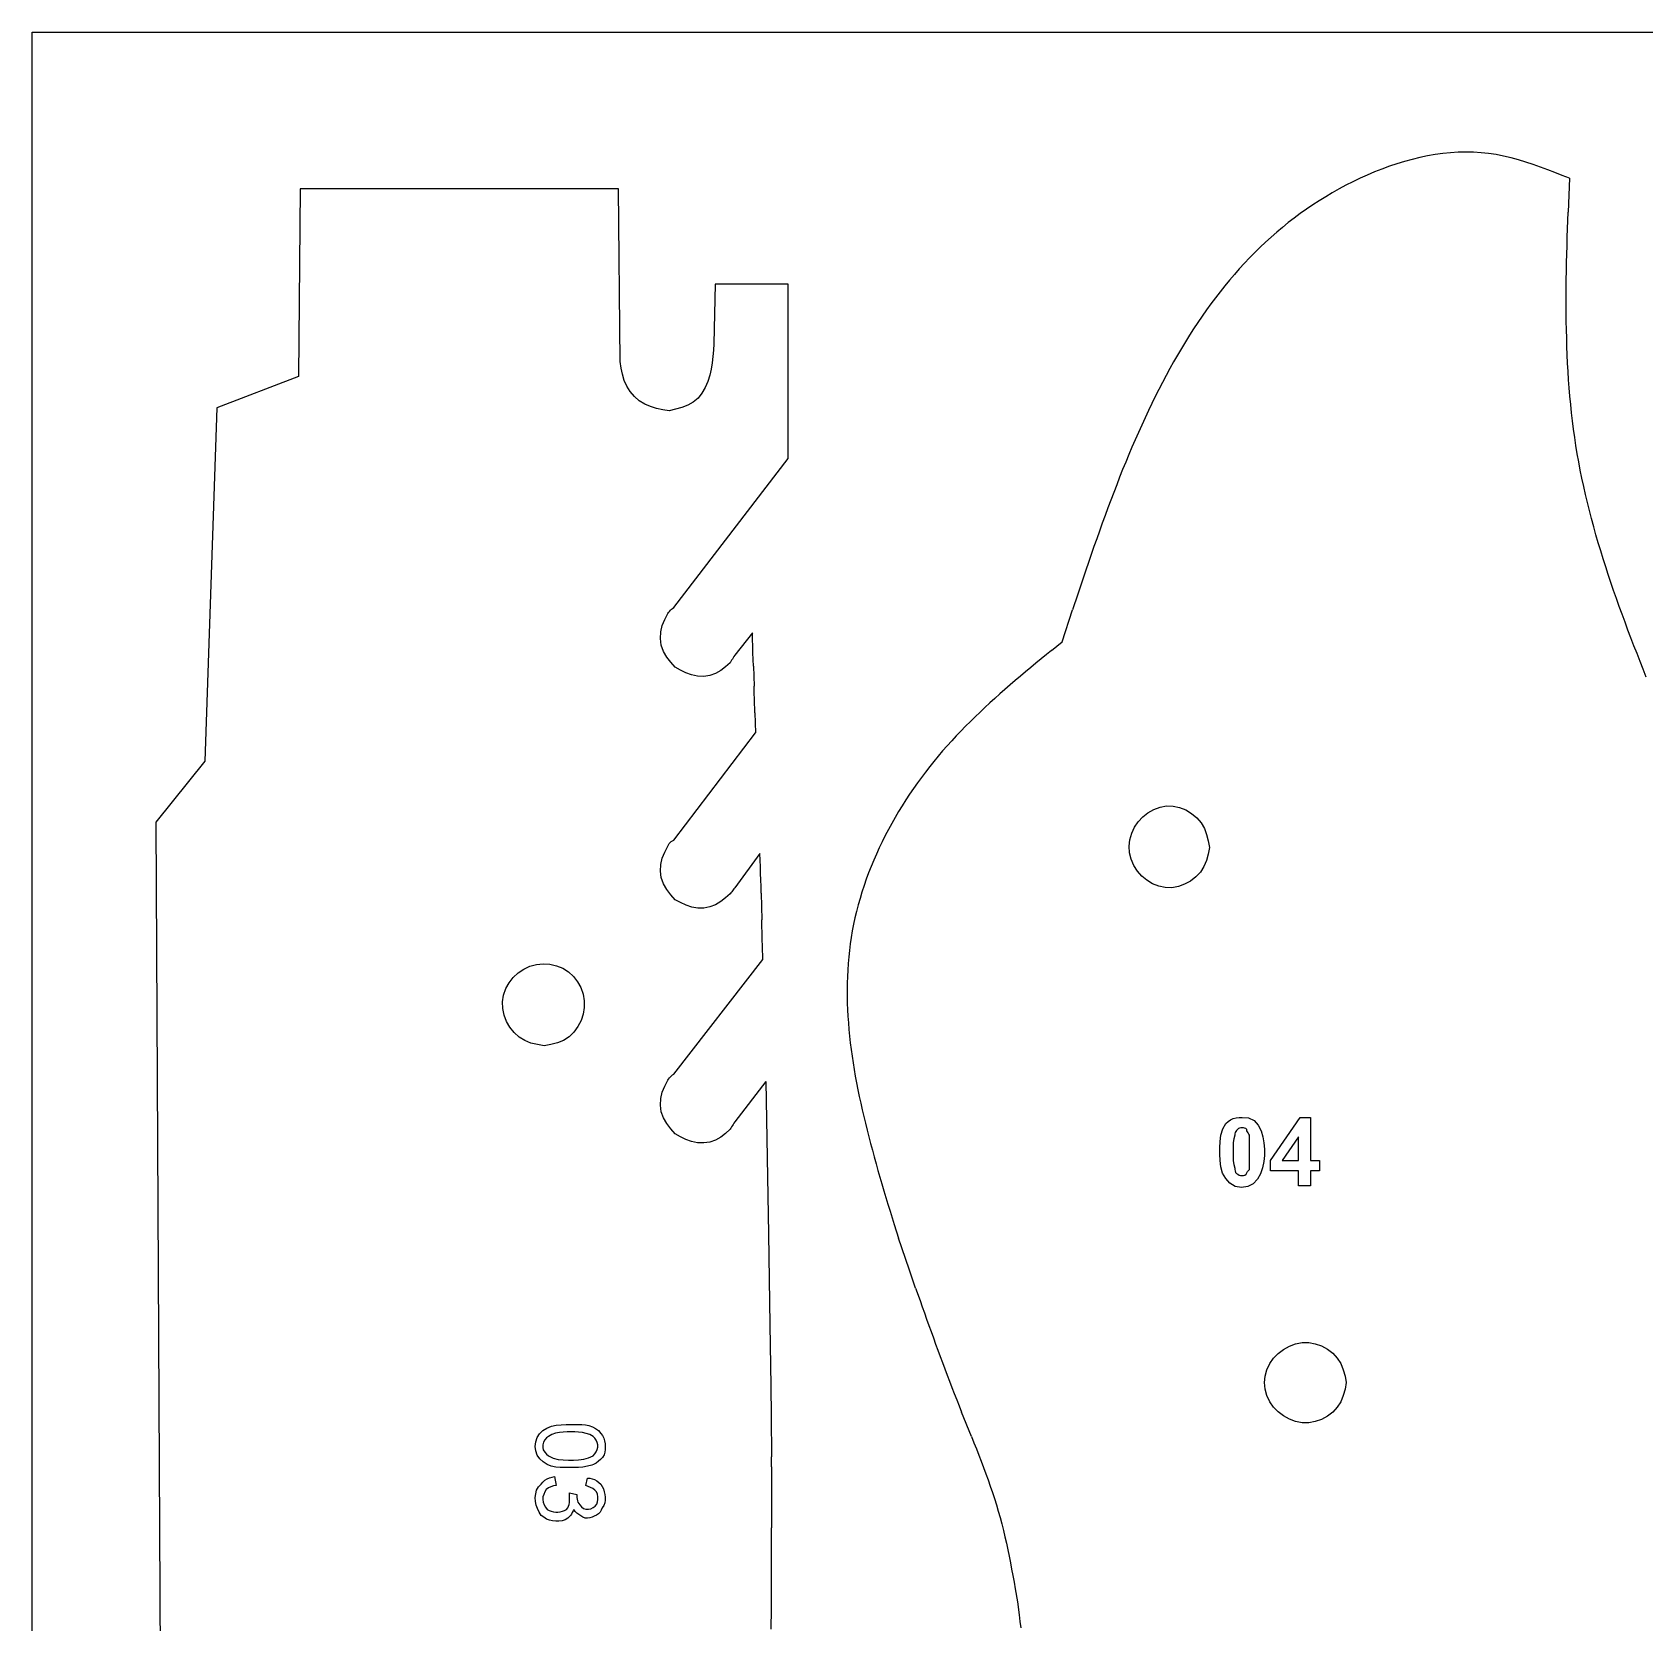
# Model space of a CAD drawing. Extents: x -314 to 250, y -186 to 186.
# Drawn here: x -314.4 to -224.2, y -92.6 to -3.6 of the extents above; entities that cross this region are included whole.
import ezdxf

# ---------------------------------------------------------------- set-up
doc = ezdxf.new("R2010")
doc.units = 0
doc.header["$MEASUREMENT"] = 0
doc.layers.get('0').update_dxf_attribs({"linetype": 'CONTINUOUS'})

msp = doc.modelspace()

# ---------------------------------------------------------------- linework, layer by layer
for p, q in [((-314.385, -184.209), (-314.385, -3.625)), ((-314.385, -3.625), (-134.055, -3.625)), ((-237.192, -10.738), (-237.617, -10.854)), ((-236.764, -10.635), (-237.192, -10.738)), ((-236.335, -10.545), (-236.764, -10.635)), ((-235.905, -10.47), (-236.335, -10.545)), ((-235.474, -10.411), (-235.905, -10.47)), ((-235.044, -10.367), (-235.474, -10.411)), ((-234.614, -10.339), (-235.044, -10.367)), ((-234.184, -10.329), (-234.614, -10.339)), ((-233.757, -10.336), (-234.184, -10.329)), ((-233.331, -10.362), (-233.757, -10.336)), ((-232.907, -10.407), (-233.331, -10.362)), ((-232.487, -10.471), (-232.907, -10.407)), ((-232.069, -10.553), (-232.487, -10.471)), ((-231.653, -10.651), (-232.069, -10.553)), ((-231.24, -10.762), (-231.653, -10.651)), ((-230.828, -10.887), (-231.24, -10.762)), ((-239.697, -11.611), (-240.1, -11.793)), ((-239.289, -11.439), (-239.697, -11.611)), ((-238.877, -11.276), (-239.289, -11.439)), ((-238.46, -11.124), (-238.877, -11.276)), ((-238.04, -10.983), (-238.46, -11.124)), ((-237.617, -10.854), (-238.04, -10.983)), ((-230.418, -11.021), (-230.828, -10.887)), ((-230.009, -11.165), (-230.418, -11.021)), ((-229.601, -11.316), (-230.009, -11.165)), ((-229.194, -11.472), (-229.601, -11.316)), ((-228.788, -11.631), (-229.194, -11.472)), ((-228.382, -11.793), (-228.788, -11.631)), ((-299.399, -12.379), (-299.481, -22.882)), ((-281.583, -12.379), (-299.399, -12.379)), ((-281.5, -22.049), (-281.583, -12.379)), ((-241.652, -12.601), (-242.023, -12.821)), ((-241.274, -12.388), (-241.652, -12.601)), ((-240.889, -12.182), (-241.274, -12.388)), ((-240.497, -11.984), (-240.889, -12.182)), ((-240.1, -11.793), (-240.497, -11.984)), ((-228.382, -11.793), (-228.456, -13.68)), ((-243.098, -13.519), (-243.443, -13.764)), ((-242.746, -13.28), (-243.098, -13.519)), ((-242.388, -13.047), (-242.746, -13.28)), ((-242.023, -12.821), (-242.388, -13.047)), ((-244.116, -14.274), (-244.443, -14.538)), ((-243.783, -14.016), (-244.116, -14.274)), ((-243.443, -13.764), (-243.783, -14.016)), ((-228.49, -14.624), (-228.474, -14.152)), ((-228.474, -14.152), (-228.456, -13.68)), ((-245.079, -15.084), (-245.389, -15.366)), ((-244.764, -14.808), (-245.079, -15.084)), ((-244.443, -14.538), (-244.764, -14.808)), ((-228.519, -15.566), (-228.505, -15.095)), ((-228.505, -15.095), (-228.49, -14.624)), ((-245.991, -15.946), (-246.284, -16.245)), ((-245.693, -15.653), (-245.991, -15.946)), ((-245.389, -15.366), (-245.693, -15.653)), ((-228.543, -16.508), (-228.532, -16.037)), ((-228.532, -16.037), (-228.519, -15.566)), ((-246.854, -16.857), (-247.132, -17.172)), ((-246.572, -16.548), (-246.854, -16.857)), ((-246.284, -16.245), (-246.572, -16.548)), ((-228.56, -17.449), (-228.552, -16.979)), ((-228.552, -16.979), (-228.543, -16.508)), ((-276.172, -17.713), (-276.255, -21.05)), ((-272.091, -17.713), (-276.172, -17.713)), ((-272.091, -27.47), (-272.091, -17.713)), ((-247.671, -17.815), (-247.934, -18.144)), ((-247.404, -17.491), (-247.671, -17.815)), ((-247.132, -17.172), (-247.404, -17.491)), ((-228.568, -18.388), (-228.565, -17.919)), ((-228.565, -17.919), (-228.56, -17.449)), ((-248.444, -18.817), (-248.693, -19.16)), ((-248.191, -18.478), (-248.444, -18.817)), ((-247.934, -18.144), (-248.191, -18.478)), ((-228.568, -18.857), (-228.568, -18.388)), ((-228.566, -19.326), (-228.568, -18.857)), ((-248.937, -19.507), (-249.177, -19.859)), ((-248.693, -19.16), (-248.937, -19.507)), ((-228.56, -19.794), (-228.566, -19.326)), ((-228.552, -20.262), (-228.56, -19.794)), ((-249.643, -20.576), (-249.871, -20.941)), ((-249.412, -20.216), (-249.643, -20.576)), ((-249.177, -19.859), (-249.412, -20.216)), ((-228.541, -20.729), (-228.552, -20.262)), ((-228.526, -21.196), (-228.541, -20.729)), ((-276.278, -21.403), (-276.306, -21.756)), ((-276.255, -21.05), (-276.278, -21.403)), ((-250.094, -21.309), (-250.313, -21.681)), ((-249.871, -20.941), (-250.094, -21.309)), ((-228.508, -21.662), (-228.526, -21.196)), ((-281.44, -22.405), (-281.5, -22.049)), ((-281.366, -22.756), (-281.44, -22.405)), ((-276.404, -22.461), (-276.485, -22.812)), ((-276.346, -22.108), (-276.404, -22.461)), ((-276.306, -21.756), (-276.346, -22.108)), ((-250.741, -22.437), (-250.949, -22.821)), ((-250.529, -22.058), (-250.741, -22.437)), ((-250.313, -21.681), (-250.529, -22.058)), ((-228.486, -22.128), (-228.508, -21.662)), ((-228.46, -22.593), (-228.486, -22.128)), ((-299.481, -22.882), (-304.059, -24.635)), ((-281.266, -23.096), (-281.366, -22.756)), ((-281.126, -23.42), (-281.266, -23.096)), ((-280.935, -23.723), (-281.126, -23.42)), ((-276.595, -23.163), (-276.739, -23.503)), ((-276.485, -22.812), (-276.595, -23.163)), ((-251.154, -23.208), (-251.356, -23.598)), ((-250.949, -22.821), (-251.154, -23.208)), ((-228.43, -23.057), (-228.46, -22.593)), ((-228.395, -23.521), (-228.43, -23.057)), ((-280.699, -23.998), (-280.935, -23.723)), ((-280.425, -24.234), (-280.699, -23.998)), ((-280.122, -24.425), (-280.425, -24.234)), ((-277.401, -24.316), (-277.703, -24.485)), ((-277.138, -24.093), (-277.401, -24.316)), ((-276.918, -23.817), (-277.138, -24.093)), ((-276.739, -23.503), (-276.918, -23.817)), ((-251.554, -23.991), (-251.75, -24.388)), ((-251.356, -23.598), (-251.554, -23.991)), ((-228.357, -23.984), (-228.395, -23.521)), ((-228.313, -24.446), (-228.357, -23.984)), ((-304.059, -24.635), (-304.727, -44.393)), ((-279.798, -24.566), (-280.122, -24.425)), ((-279.458, -24.667), (-279.798, -24.566)), ((-279.107, -24.741), (-279.458, -24.667)), ((-278.752, -24.801), (-279.107, -24.741)), ((-278.389, -24.714), (-278.752, -24.801)), ((-278.036, -24.613), (-278.389, -24.714)), ((-277.703, -24.485), (-278.036, -24.613)), ((-252.131, -25.191), (-252.317, -25.596)), ((-251.942, -24.788), (-252.131, -25.191)), ((-251.75, -24.388), (-251.942, -24.788)), ((-228.265, -24.908), (-228.313, -24.446)), ((-228.212, -25.368), (-228.265, -24.908)), ((-252.501, -26.005), (-252.682, -26.416)), ((-252.317, -25.596), (-252.501, -26.005)), ((-228.154, -25.828), (-228.212, -25.368)), ((-228.09, -26.288), (-228.154, -25.828)), ((-252.86, -26.83), (-253.036, -27.246)), ((-252.682, -26.416), (-252.86, -26.83)), ((-228.021, -26.746), (-228.09, -26.288)), ((-227.946, -27.203), (-228.021, -26.746)), ((-278.5, -35.808), (-272.091, -27.47)), ((-253.209, -27.665), (-253.381, -28.085)), ((-253.036, -27.246), (-253.209, -27.665)), ((-227.865, -27.66), (-227.946, -27.203)), ((-227.779, -28.115), (-227.865, -27.66)), ((-253.55, -28.508), (-253.716, -28.934)), ((-253.381, -28.085), (-253.55, -28.508)), ((-227.687, -28.57), (-227.779, -28.115)), ((-227.589, -29.024), (-227.687, -28.57)), ((-253.881, -29.361), (-254.044, -29.79)), ((-253.716, -28.934), (-253.881, -29.361)), ((-227.487, -29.477), (-227.589, -29.024)), ((-227.379, -29.929), (-227.487, -29.477)), ((-254.365, -30.653), (-254.523, -31.087)), ((-254.206, -30.221), (-254.365, -30.653)), ((-254.044, -29.79), (-254.206, -30.221)), ((-227.267, -30.38), (-227.379, -29.929)), ((-227.149, -30.831), (-227.267, -30.38)), ((-254.68, -31.523), (-254.835, -31.96)), ((-254.523, -31.087), (-254.68, -31.523)), ((-227.028, -31.28), (-227.149, -30.831)), ((-226.902, -31.729), (-227.028, -31.28)), ((-254.989, -32.398), (-255.142, -32.837)), ((-254.835, -31.96), (-254.989, -32.398)), ((-226.771, -32.177), (-226.902, -31.729)), ((-226.637, -32.625), (-226.771, -32.177)), ((-255.293, -33.278), (-255.444, -33.72)), ((-255.142, -32.837), (-255.293, -33.278)), ((-226.499, -33.071), (-226.637, -32.625)), ((-226.357, -33.517), (-226.499, -33.071)), ((-255.594, -34.162), (-255.743, -34.605)), ((-255.444, -33.72), (-255.594, -34.162)), ((-226.212, -33.962), (-226.357, -33.517)), ((-226.064, -34.407), (-226.212, -33.962)), ((-255.891, -35.049), (-256.186, -35.939)), ((-255.743, -34.605), (-255.891, -35.049)), ((-225.912, -34.851), (-226.064, -34.407)), ((-225.757, -35.294), (-225.912, -34.851)), ((-278.835, -36.138), (-278.784, -36.077)), ((-278.784, -36.077), (-278.734, -36.016)), ((-278.734, -36.016), (-278.684, -35.955)), ((-278.684, -35.955), (-278.629, -35.899)), ((-278.629, -35.899), (-278.567, -35.851)), ((-278.567, -35.851), (-278.5, -35.808)), ((-256.771, -37.722), (-256.186, -35.939)), ((-225.6, -35.736), (-225.757, -35.294)), ((-225.44, -36.178), (-225.6, -35.736)), ((-279.227, -37.166), (-279.138, -36.812)), ((-279.138, -36.812), (-278.999, -36.471)), ((-278.999, -36.471), (-278.835, -36.138)), ((-225.277, -36.619), (-225.44, -36.178)), ((-225.112, -37.06), (-225.277, -36.619)), ((-279.245, -37.536), (-279.227, -37.166)), ((-279.192, -37.905), (-279.245, -37.536)), ((-274.088, -37.223), (-275.087, -38.473)), ((-274.082, -37.596), (-274.088, -37.223)), ((-274.074, -37.968), (-274.082, -37.596)), ((-257.358, -38.199), (-256.771, -37.722)), ((-224.946, -37.5), (-225.112, -37.06)), ((-224.777, -37.94), (-224.946, -37.5)), ((-279.071, -38.255), (-279.192, -37.905)), ((-278.888, -38.571), (-279.071, -38.255)), ((-278.663, -38.862), (-278.888, -38.571)), ((-275.257, -38.749), (-275.299, -38.819)), ((-275.212, -38.682), (-275.257, -38.749)), ((-275.168, -38.614), (-275.212, -38.682)), ((-275.126, -38.544), (-275.168, -38.614)), ((-275.087, -38.473), (-275.126, -38.544)), ((-274.065, -38.341), (-274.074, -37.968)), ((-274.054, -38.713), (-274.065, -38.341)), ((-274.042, -39.085), (-274.054, -38.713)), ((-257.943, -38.678), (-258.235, -38.918)), ((-257.651, -38.439), (-257.943, -38.678)), ((-257.358, -38.199), (-257.651, -38.439)), ((-224.606, -38.378), (-224.777, -37.94)), ((-224.434, -38.817), (-224.606, -38.378)), ((-278.417, -39.141), (-278.663, -38.862)), ((-278.118, -39.307), (-278.417, -39.141)), ((-277.813, -39.457), (-278.118, -39.307)), ((-277.497, -39.575), (-277.813, -39.457)), ((-277.163, -39.643), (-277.497, -39.575)), ((-276.818, -39.653), (-277.163, -39.643)), ((-276.478, -39.604), (-276.818, -39.653)), ((-276.159, -39.492), (-276.478, -39.604)), ((-275.869, -39.323), (-276.159, -39.492)), ((-275.599, -39.116), (-275.869, -39.323)), ((-275.339, -38.889), (-275.599, -39.116)), ((-275.299, -38.819), (-275.339, -38.889)), ((-274.042, -39.085), (-274.001, -40.202)), ((-259.105, -39.645), (-259.393, -39.889)), ((-258.816, -39.402), (-259.105, -39.645)), ((-258.526, -39.16), (-258.816, -39.402)), ((-258.235, -38.918), (-258.526, -39.16)), ((-224.26, -39.255), (-224.434, -38.817)), ((-224.085, -39.692), (-224.26, -39.255)), ((-273.988, -40.574), (-274.001, -40.202)), ((-273.976, -40.947), (-273.988, -40.574)), ((-259.964, -40.383), (-260.247, -40.633)), ((-259.679, -40.135), (-259.964, -40.383)), ((-259.393, -39.889), (-259.679, -40.135)), ((-273.954, -41.692), (-273.976, -40.947)), ((-261.084, -41.393), (-261.358, -41.652)), ((-260.807, -41.138), (-261.084, -41.393)), ((-260.528, -40.884), (-260.807, -41.138)), ((-260.247, -40.633), (-260.528, -40.884)), ((-273.954, -41.692), (-273.923, -42.809)), ((-261.9, -42.176), (-262.166, -42.443)), ((-261.63, -41.913), (-261.9, -42.176)), ((-261.358, -41.652), (-261.63, -41.913)), ((-278.5, -48.812), (-273.923, -42.809)), ((-262.947, -43.262), (-263.201, -43.543)), ((-262.69, -42.986), (-262.947, -43.262)), ((-262.43, -42.713), (-262.69, -42.986)), ((-262.166, -42.443), (-262.43, -42.713)), ((-263.697, -44.114), (-263.94, -44.406)), ((-263.451, -43.826), (-263.697, -44.114)), ((-263.201, -43.543), (-263.451, -43.826)), ((-304.727, -44.393), (-307.476, -47.812)), ((-264.412, -45.003), (-264.642, -45.308)), ((-264.178, -44.702), (-264.412, -45.003)), ((-263.94, -44.406), (-264.178, -44.702)), ((-265.087, -45.93), (-265.303, -46.246)), ((-264.867, -45.617), (-265.087, -45.93)), ((-264.642, -45.308), (-264.867, -45.617)), ((-265.719, -46.891), (-265.919, -47.218)), ((-265.514, -46.567), (-265.719, -46.891)), ((-265.303, -46.246), (-265.514, -46.567)), ((-251.291, -46.964), (-250.926, -46.899)), ((-250.926, -46.899), (-250.557, -46.906)), ((-250.557, -46.906), (-250.195, -46.985)), ((-266.114, -47.549), (-266.303, -47.883)), ((-265.919, -47.218), (-266.114, -47.549)), ((-252.715, -48.092), (-252.507, -47.783)), ((-252.507, -47.783), (-252.256, -47.51)), ((-252.256, -47.51), (-251.967, -47.278)), ((-251.967, -47.278), (-251.642, -47.093)), ((-251.642, -47.093), (-251.291, -46.964)), ((-250.195, -46.985), (-249.848, -47.126)), ((-249.848, -47.126), (-249.526, -47.32)), ((-249.526, -47.32), (-249.237, -47.561)), ((-249.237, -47.561), (-248.994, -47.841)), ((-307.476, -47.812), (-306.89, -156.696)), ((-266.663, -48.559), (-266.834, -48.901)), ((-266.486, -48.219), (-266.663, -48.559)), ((-266.303, -47.883), (-266.486, -48.219)), ((-252.98, -48.787), (-252.875, -48.43)), ((-252.875, -48.43), (-252.715, -48.092)), ((-248.994, -47.841), (-248.809, -48.156)), ((-248.809, -48.156), (-248.683, -48.498)), ((-248.683, -48.498), (-248.596, -48.859)), ((-279.138, -49.819), (-278.999, -49.479)), ((-278.999, -49.479), (-278.835, -49.146)), ((-278.835, -49.146), (-278.796, -49.075)), ((-278.796, -49.075), (-278.752, -49.008)), ((-278.752, -49.008), (-278.699, -48.947)), ((-278.699, -48.947), (-278.638, -48.894)), ((-278.638, -48.894), (-278.571, -48.851)), ((-278.571, -48.851), (-278.5, -48.812)), ((-273.672, -49.563), (-275.087, -51.48)), ((-273.646, -50.302), (-273.672, -49.563)), ((-267.158, -49.592), (-267.31, -49.942)), ((-266.999, -49.245), (-267.158, -49.592)), ((-266.834, -48.901), (-266.999, -49.245)), ((-253.024, -49.156), (-252.98, -48.787)), ((-252.998, -49.525), (-253.024, -49.156)), ((-252.908, -49.886), (-252.998, -49.525)), ((-248.602, -49.596), (-248.696, -49.955)), ((-248.53, -49.228), (-248.602, -49.596)), ((-248.596, -48.859), (-248.53, -49.228)), ((-279.245, -50.542), (-279.227, -50.173)), ((-279.227, -50.173), (-279.138, -49.819)), ((-273.633, -50.672), (-273.646, -50.302)), ((-267.455, -50.293), (-267.593, -50.646)), ((-267.31, -49.942), (-267.455, -50.293)), ((-252.759, -50.228), (-252.908, -49.886)), ((-252.559, -50.542), (-252.759, -50.228)), ((-248.833, -50.292), (-249.031, -50.599)), ((-248.696, -49.955), (-248.833, -50.292)), ((-279.192, -50.912), (-279.245, -50.542)), ((-279.071, -51.261), (-279.192, -50.912)), ((-278.888, -51.577), (-279.071, -51.261)), ((-273.622, -51.042), (-273.633, -50.672)), ((-273.612, -51.412), (-273.622, -51.042)), ((-273.603, -51.782), (-273.612, -51.412)), ((-267.849, -51.357), (-267.966, -51.715)), ((-267.725, -51.001), (-267.849, -51.357)), ((-267.593, -50.646), (-267.725, -51.001)), ((-252.314, -50.82), (-252.559, -50.542)), ((-252.028, -51.057), (-252.314, -50.82)), ((-251.708, -51.25), (-252.028, -51.057)), ((-251.361, -51.389), (-251.708, -51.25)), ((-250.998, -51.467), (-251.361, -51.389)), ((-250.265, -51.409), (-250.629, -51.474)), ((-249.915, -51.281), (-250.265, -51.409)), ((-249.585, -51.099), (-249.915, -51.281)), ((-249.286, -50.869), (-249.585, -51.099)), ((-249.031, -50.599), (-249.286, -50.869)), ((-278.663, -51.868), (-278.888, -51.577)), ((-278.417, -52.146), (-278.663, -51.868)), ((-278.115, -52.309), (-278.417, -52.146)), ((-277.806, -52.455), (-278.115, -52.309)), ((-275.864, -52.254), (-276.152, -52.43)), ((-275.596, -52.043), (-275.864, -52.254)), ((-275.339, -51.815), (-275.596, -52.043)), ((-275.295, -51.76), (-275.339, -51.815)), ((-275.253, -51.705), (-275.295, -51.76)), ((-275.214, -51.647), (-275.253, -51.705)), ((-275.174, -51.589), (-275.214, -51.647)), ((-275.132, -51.534), (-275.174, -51.589)), ((-275.087, -51.48), (-275.132, -51.534)), ((-273.603, -51.782), (-273.572, -53.263)), ((-268.075, -52.075), (-268.177, -52.435)), ((-267.966, -51.715), (-268.075, -52.075)), ((-250.629, -51.474), (-250.998, -51.467)), ((-277.487, -52.564), (-277.806, -52.455)), ((-277.152, -52.621), (-277.487, -52.564)), ((-276.807, -52.617), (-277.152, -52.621)), ((-276.468, -52.553), (-276.807, -52.617)), ((-276.152, -52.43), (-276.468, -52.553)), ((-268.357, -53.159), (-268.435, -53.522)), ((-268.271, -52.797), (-268.357, -53.159)), ((-268.177, -52.435), (-268.271, -52.797)), ((-273.563, -53.633), (-273.572, -53.263)), ((-273.553, -54.003), (-273.563, -53.633)), ((-273.542, -54.373), (-273.553, -54.003)), ((-268.505, -53.886), (-268.567, -54.25)), ((-268.435, -53.522), (-268.505, -53.886)), ((-273.531, -54.743), (-273.542, -54.373)), ((-273.507, -55.482), (-273.531, -54.743)), ((-268.667, -54.981), (-268.706, -55.347)), ((-268.621, -54.615), (-268.667, -54.981)), ((-268.567, -54.25), (-268.621, -54.615)), ((-286.885, -56.026), (-286.54, -55.871)), ((-286.54, -55.871), (-286.176, -55.771)), ((-286.176, -55.771), (-285.801, -55.731)), ((-285.801, -55.731), (-285.424, -55.754)), ((-285.424, -55.754), (-285.056, -55.838)), ((-285.056, -55.838), (-284.706, -55.982)), ((-278.5, -61.902), (-273.507, -55.482)), ((-268.738, -55.714), (-268.763, -56.081)), ((-268.706, -55.347), (-268.738, -55.714)), ((-287.892, -57.118), (-287.712, -56.786)), ((-287.712, -56.786), (-287.479, -56.489)), ((-287.479, -56.489), (-287.2, -56.234)), ((-287.2, -56.234), (-286.885, -56.026)), ((-284.706, -55.982), (-284.387, -56.183)), ((-284.387, -56.183), (-284.106, -56.436)), ((-284.106, -56.436), (-283.872, -56.732)), ((-283.872, -56.732), (-283.691, -57.063)), ((-268.792, -56.817), (-268.796, -57.186)), ((-268.781, -56.449), (-268.792, -56.817)), ((-268.763, -56.081), (-268.781, -56.449)), ((-288.071, -57.851), (-288.013, -57.477)), ((-288.013, -57.477), (-287.892, -57.118)), ((-283.691, -57.063), (-283.568, -57.421)), ((-283.568, -57.421), (-283.505, -57.794)), ((-268.796, -57.186), (-268.794, -57.556)), ((-268.794, -57.556), (-268.786, -57.926)), ((-288.061, -58.226), (-288.071, -57.851)), ((-287.986, -58.595), (-288.061, -58.226)), ((-287.851, -58.949), (-287.986, -58.595)), ((-283.565, -58.541), (-283.684, -58.899)), ((-283.505, -58.17), (-283.565, -58.541)), ((-283.505, -57.794), (-283.505, -58.17)), ((-268.786, -57.926), (-268.772, -58.296)), ((-268.772, -58.296), (-268.752, -58.667)), ((-287.662, -59.281), (-287.851, -58.949)), ((-287.425, -59.58), (-287.662, -59.281)), ((-283.858, -59.239), (-284.081, -59.549)), ((-283.684, -58.899), (-283.858, -59.239)), ((-268.752, -58.667), (-268.727, -59.038)), ((-268.727, -59.038), (-268.695, -59.41)), ((-268.695, -59.41), (-268.659, -59.782)), ((-287.146, -59.834), (-287.425, -59.58)), ((-286.83, -60.028), (-287.146, -59.834)), ((-286.484, -60.161), (-286.83, -60.028)), ((-286.119, -60.25), (-286.484, -60.161)), ((-285.743, -60.318), (-286.119, -60.25)), ((-285.367, -60.249), (-285.743, -60.318)), ((-285.002, -60.158), (-285.367, -60.249)), ((-284.66, -60.019), (-285.002, -60.158)), ((-284.351, -59.814), (-284.66, -60.019)), ((-284.081, -59.549), (-284.351, -59.814)), ((-268.659, -59.782), (-268.617, -60.154)), ((-268.617, -60.154), (-268.57, -60.527)), ((-268.57, -60.527), (-268.519, -60.9)), ((-268.519, -60.9), (-268.462, -61.274)), ((-268.462, -61.274), (-268.402, -61.648)), ((-278.999, -62.57), (-278.835, -62.236)), ((-278.835, -62.236), (-278.784, -62.175)), ((-278.784, -62.175), (-278.734, -62.113)), ((-278.734, -62.113), (-278.685, -62.051)), ((-278.685, -62.051), (-278.63, -61.994)), ((-278.63, -61.994), (-278.567, -61.946)), ((-278.567, -61.946), (-278.5, -61.902)), ((-268.402, -61.648), (-268.337, -62.022)), ((-268.337, -62.022), (-268.267, -62.397)), ((-279.227, -63.263), (-279.138, -62.91)), ((-279.138, -62.91), (-278.999, -62.57)), ((-273.341, -62.318), (-275.087, -64.571)), ((-273.341, -62.318), (-273.189, -70.826)), ((-268.267, -62.397), (-268.194, -62.772)), ((-268.194, -62.772), (-268.117, -63.147)), ((-268.117, -63.147), (-268.037, -63.523)), ((-279.245, -63.632), (-279.227, -63.263)), ((-279.191, -64.002), (-279.245, -63.632)), ((-279.07, -64.351), (-279.191, -64.002)), ((-268.037, -63.523), (-267.953, -63.899)), ((-267.953, -63.899), (-267.865, -64.275)), ((-278.888, -64.667), (-279.07, -64.351)), ((-278.663, -64.958), (-278.888, -64.667)), ((-275.3, -64.917), (-275.339, -64.988)), ((-275.258, -64.847), (-275.3, -64.917)), ((-275.214, -64.779), (-275.258, -64.847)), ((-275.169, -64.711), (-275.214, -64.779)), ((-275.127, -64.642), (-275.169, -64.711)), ((-275.087, -64.571), (-275.127, -64.642)), ((-267.865, -64.275), (-267.775, -64.651)), ((-267.775, -64.651), (-267.681, -65.028)), ((-247.781, -64.969), (-247.614, -64.654)), ((-247.614, -64.654), (-247.486, -64.544)), ((-247.486, -64.544), (-247.349, -64.45)), ((-247.349, -64.45), (-247.195, -64.384)), ((-247.195, -64.384), (-247.031, -64.345)), ((-247.031, -64.345), (-246.865, -64.327)), ((-246.906, -64.952), (-246.961, -65)), ((-246.842, -64.918), (-246.906, -64.952)), ((-246.865, -64.327), (-246.698, -64.32)), ((-246.77, -64.904), (-246.842, -64.918)), ((-246.698, -64.902), (-246.77, -64.904)), ((-246.698, -64.32), (-246.349, -64.355)), ((-246.626, -64.904), (-246.698, -64.902)), ((-246.557, -64.918), (-246.626, -64.904)), ((-246.489, -64.949), (-246.557, -64.918)), ((-246.443, -65.001), (-246.489, -64.949)), ((-246.349, -64.355), (-246.029, -64.492)), ((-246.029, -64.492), (-245.796, -64.753)), ((-245.796, -64.753), (-245.639, -65.067)), ((-245.116, -66.737), (-243.45, -64.32)), ((-243.45, -64.32), (-242.867, -64.32)), ((-242.867, -64.32), (-242.867, -66.737)), ((-278.417, -65.236), (-278.663, -64.958)), ((-278.118, -65.402), (-278.417, -65.236)), ((-277.814, -65.552), (-278.118, -65.402)), ((-277.497, -65.669), (-277.814, -65.552)), ((-277.164, -65.738), (-277.497, -65.669)), ((-276.819, -65.749), (-277.164, -65.738)), ((-276.479, -65.7), (-276.819, -65.749)), ((-276.16, -65.588), (-276.479, -65.7)), ((-275.87, -65.421), (-276.16, -65.588)), ((-275.599, -65.214), (-275.87, -65.421)), ((-275.339, -64.988), (-275.599, -65.214)), ((-267.681, -65.028), (-267.585, -65.404)), ((-267.585, -65.404), (-267.487, -65.781)), ((-267.487, -65.781), (-267.385, -66.159)), ((-247.945, -66.023), (-247.926, -65.666)), ((-247.926, -65.666), (-247.882, -65.31)), ((-247.882, -65.31), (-247.781, -64.969)), ((-247.19, -65.721), (-247.194, -65.928)), ((-247.168, -65.517), (-247.19, -65.721)), ((-247.114, -65.318), (-247.168, -65.517)), ((-247.106, -65.245), (-247.114, -65.318)), ((-247.089, -65.175), (-247.106, -65.245)), ((-247.055, -65.111), (-247.089, -65.175)), ((-247.011, -65.053), (-247.055, -65.111)), ((-246.961, -65), (-247.011, -65.053)), ((-246.426, -65.071), (-246.443, -65.001)), ((-246.393, -65.135), (-246.426, -65.071)), ((-246.351, -65.194), (-246.393, -65.135)), ((-246.314, -65.255), (-246.351, -65.194)), ((-246.28, -65.318), (-246.314, -65.255)), ((-246.28, -66.238), (-246.28, -65.318)), ((-245.639, -65.067), (-245.536, -65.402)), ((-245.536, -65.402), (-245.477, -65.747)), ((-245.477, -65.747), (-245.452, -66.096)), ((-243.535, -65.405), (-244.452, -66.737)), ((-243.535, -66.737), (-243.535, -65.405)), ((-267.385, -66.159), (-267.282, -66.536)), ((-267.282, -66.536), (-267.177, -66.913)), ((-247.946, -66.378), (-247.945, -66.023)), ((-247.931, -66.734), (-247.946, -66.378)), ((-247.895, -67.092), (-247.931, -66.734)), ((-247.194, -65.928), (-247.196, -66.133)), ((-247.196, -66.133), (-247.196, -66.339)), ((-247.196, -66.339), (-247.194, -66.544)), ((-247.194, -66.544), (-247.191, -66.751)), ((-247.191, -66.751), (-247.168, -66.955)), ((-246.28, -67.237), (-246.28, -66.238)), ((-245.455, -66.447), (-245.486, -66.796)), ((-245.452, -66.096), (-245.455, -66.447)), ((-245.116, -67.319), (-245.116, -66.737)), ((-244.452, -66.737), (-243.535, -66.737)), ((-242.867, -66.737), (-242.368, -66.737)), ((-242.368, -66.737), (-242.368, -67.319)), ((-267.177, -66.913), (-267.069, -67.291)), ((-267.069, -67.291), (-266.96, -67.669)), ((-247.799, -67.434), (-247.895, -67.092)), ((-247.614, -67.74), (-247.799, -67.434)), ((-247.168, -66.955), (-247.114, -67.154)), ((-247.114, -67.154), (-247.105, -67.235)), ((-247.105, -67.235), (-247.089, -67.318)), ((-247.089, -67.318), (-247.059, -67.398)), ((-247.059, -67.398), (-247.004, -67.456)), ((-247.004, -67.456), (-246.932, -67.5)), ((-246.932, -67.5), (-246.864, -67.547)), ((-246.864, -67.547), (-246.783, -67.567)), ((-246.783, -67.567), (-246.7, -67.57)), ((-246.7, -67.57), (-246.617, -67.568)), ((-246.617, -67.568), (-246.537, -67.548)), ((-246.537, -67.548), (-246.463, -67.505)), ((-246.463, -67.505), (-246.432, -67.431)), ((-246.432, -67.431), (-246.396, -67.357)), ((-246.396, -67.357), (-246.338, -67.295)), ((-246.338, -67.295), (-246.28, -67.237)), ((-245.665, -67.471), (-245.835, -67.778)), ((-245.552, -67.14), (-245.665, -67.471)), ((-245.486, -66.796), (-245.552, -67.14)), ((-243.535, -67.319), (-245.116, -67.319)), ((-243.535, -68.156), (-243.535, -67.319)), ((-242.368, -67.319), (-242.867, -67.319)), ((-242.867, -67.319), (-242.867, -68.156)), ((-266.96, -67.669), (-266.849, -68.047)), ((-266.849, -68.047), (-266.737, -68.425)), ((-266.737, -68.425), (-266.624, -68.803)), ((-247.378, -67.999), (-247.614, -67.74)), ((-247.078, -68.178), (-247.378, -67.999)), ((-246.733, -68.238), (-247.078, -68.178)), ((-246.387, -68.19), (-246.733, -68.238)), ((-246.074, -68.034), (-246.387, -68.19)), ((-245.835, -67.778), (-246.074, -68.034)), ((-242.867, -68.156), (-243.535, -68.156)), ((-266.624, -68.803), (-266.51, -69.181)), ((-266.51, -69.181), (-266.395, -69.559)), ((-266.395, -69.559), (-266.162, -70.316)), ((-266.162, -70.316), (-265.929, -71.073)), ((-273.189, -70.826), (-273.111, -75.93)), ((-265.326, -72.819), (-265.929, -71.073)), ((-264.962, -73.866), (-265.326, -72.819)), ((-264.962, -73.866), (-264.717, -74.564)), ((-264.717, -74.564), (-264.594, -74.912)), ((-264.594, -74.912), (-264.471, -75.26)), ((-264.471, -75.26), (-264.347, -75.609)), ((-264.347, -75.609), (-264.222, -75.957)), ((-273.111, -75.93), (-273.069, -79.334)), ((-264.222, -75.957), (-264.097, -76.305)), ((-264.097, -76.305), (-263.971, -76.652)), ((-263.971, -76.652), (-263.844, -77)), ((-263.844, -77), (-263.717, -77.347)), ((-263.717, -77.347), (-263.589, -77.694)), ((-244.934, -77.791), (-244.677, -77.523)), ((-244.677, -77.523), (-244.382, -77.297)), ((-244.382, -77.297), (-244.055, -77.116)), ((-244.055, -77.116), (-243.704, -76.987)), ((-243.704, -76.987), (-243.339, -76.917)), ((-243.339, -76.917), (-242.97, -76.915)), ((-242.97, -76.915), (-242.606, -76.98)), ((-242.606, -76.98), (-242.256, -77.107)), ((-242.256, -77.107), (-241.926, -77.288)), ((-241.926, -77.288), (-241.627, -77.517)), ((-241.627, -77.517), (-241.372, -77.788)), ((-263.589, -77.694), (-263.459, -78.04)), ((-263.459, -78.04), (-263.329, -78.387)), ((-263.329, -78.387), (-263.198, -78.733)), ((-245.414, -78.791), (-245.31, -78.433)), ((-245.31, -78.433), (-245.147, -78.096)), ((-245.147, -78.096), (-244.934, -77.791)), ((-241.372, -77.788), (-241.173, -78.095)), ((-241.173, -78.095), (-241.036, -78.433)), ((-241.036, -78.433), (-240.942, -78.791)), ((-273.069, -79.334), (-273.052, -81.036)), ((-263.198, -78.733), (-263.066, -79.079)), ((-263.066, -79.079), (-262.933, -79.424)), ((-245.451, -79.159), (-245.414, -78.791)), ((-245.414, -79.528), (-245.451, -79.159)), ((-240.942, -78.791), (-240.87, -79.159)), ((-240.87, -79.159), (-240.942, -79.528)), ((-262.933, -79.424), (-262.799, -79.769)), ((-262.799, -79.769), (-262.663, -80.114)), ((-262.663, -80.114), (-262.527, -80.459)), ((-245.31, -79.886), (-245.414, -79.528)), ((-245.147, -80.223), (-245.31, -79.886)), ((-244.934, -80.528), (-245.147, -80.223)), ((-241.173, -80.224), (-241.372, -80.531)), ((-241.036, -79.886), (-241.173, -80.224)), ((-240.942, -79.528), (-241.036, -79.886)), ((-273.052, -81.036), (-273.034, -83.305)), ((-262.527, -80.459), (-262.389, -80.803)), ((-261.836, -82.179), (-262.389, -80.803)), ((-244.677, -80.796), (-244.934, -80.528)), ((-244.382, -81.022), (-244.677, -80.796)), ((-244.055, -81.203), (-244.382, -81.022)), ((-241.926, -81.031), (-242.256, -81.212)), ((-241.627, -80.802), (-241.926, -81.031)), ((-241.372, -80.531), (-241.627, -80.802)), ((-286.134, -82.233), (-285.998, -82.018)), ((-285.998, -82.018), (-285.829, -81.828)), ((-285.829, -81.828), (-285.588, -81.696)), ((-285.588, -81.696), (-285.335, -81.597)), ((-285.309, -82.052), (-285.495, -82.163)), ((-285.335, -81.597), (-285.066, -81.542)), ((-285.108, -81.979), (-285.309, -82.052)), ((-284.893, -81.945), (-285.108, -81.979)), ((-285.066, -81.542), (-284.791, -81.515)), ((-284.676, -81.928), (-284.893, -81.945)), ((-284.791, -81.515), (-284.518, -81.502)), ((-284.46, -81.918), (-284.676, -81.928)), ((-284.518, -81.502), (-284.245, -81.495)), ((-284.245, -81.911), (-284.46, -81.918)), ((-284.245, -81.495), (-284.043, -81.495)), ((-284.031, -81.918), (-284.245, -81.911)), ((-284.043, -81.495), (-283.841, -81.498)), ((-283.817, -81.93), (-284.031, -81.918)), ((-283.841, -81.498), (-283.64, -81.508)), ((-283.603, -81.953), (-283.817, -81.93)), ((-283.64, -81.508), (-283.438, -81.525)), ((-283.392, -81.995), (-283.603, -81.953)), ((-283.438, -81.525), (-283.238, -81.557)), ((-283.191, -82.067), (-283.392, -81.995)), ((-283.238, -81.557), (-283.048, -81.621)), ((-282.999, -82.163), (-283.191, -82.067)), ((-283.048, -81.621), (-282.868, -81.715)), ((-282.868, -81.715), (-282.708, -81.837)), ((-282.708, -81.837), (-282.581, -81.994)), ((-282.581, -81.994), (-282.483, -82.121)), ((-243.704, -81.332), (-244.055, -81.203)), ((-243.339, -81.402), (-243.704, -81.332)), ((-242.97, -81.404), (-243.339, -81.402)), ((-242.606, -81.339), (-242.97, -81.404)), ((-242.256, -81.212), (-242.606, -81.339)), ((-286.243, -82.727), (-286.216, -82.473)), ((-286.218, -82.979), (-286.243, -82.727)), ((-286.133, -83.219), (-286.218, -82.979)), ((-286.216, -82.473), (-286.134, -82.233)), ((-285.824, -82.631), (-285.827, -82.779)), ((-285.827, -82.779), (-285.793, -82.923)), ((-285.787, -82.488), (-285.824, -82.631)), ((-285.793, -82.923), (-285.717, -83.05)), ((-285.714, -82.359), (-285.787, -82.488)), ((-285.613, -82.253), (-285.714, -82.359)), ((-285.495, -82.163), (-285.613, -82.253)), ((-282.907, -82.264), (-282.999, -82.163)), ((-282.828, -82.375), (-282.907, -82.264)), ((-282.831, -83.03), (-282.779, -82.903)), ((-282.773, -82.499), (-282.828, -82.375)), ((-282.779, -82.903), (-282.752, -82.77)), ((-282.749, -82.633), (-282.773, -82.499)), ((-282.752, -82.77), (-282.749, -82.633)), ((-282.483, -82.121), (-282.408, -82.26)), ((-282.408, -82.26), (-282.363, -82.414)), ((-282.363, -82.414), (-282.34, -82.572)), ((-282.332, -82.891), (-282.349, -83.049)), ((-282.34, -82.572), (-282.331, -82.731)), ((-282.331, -82.731), (-282.332, -82.891)), ((-261.836, -82.179), (-261.698, -82.523)), ((-261.698, -82.523), (-261.562, -82.867)), ((-261.562, -82.867), (-261.427, -83.212)), ((-285.984, -83.424), (-286.133, -83.219)), ((-285.797, -83.596), (-285.984, -83.424)), ((-285.585, -83.735), (-285.797, -83.596)), ((-285.717, -83.05), (-285.613, -83.154)), ((-285.613, -83.154), (-285.495, -83.244)), ((-285.347, -83.824), (-285.585, -83.735)), ((-285.495, -83.244), (-285.245, -83.384)), ((-285.099, -83.88), (-285.347, -83.824)), ((-285.245, -83.384), (-284.967, -83.452)), ((-284.846, -83.904), (-285.099, -83.88)), ((-284.967, -83.452), (-284.679, -83.48)), ((-284.679, -83.48), (-284.393, -83.493)), ((-284.393, -83.493), (-284.107, -83.493)), ((-284.107, -83.493), (-283.82, -83.477)), ((-283.577, -83.883), (-283.83, -83.906)), ((-283.82, -83.477), (-283.534, -83.442)), ((-283.329, -83.829), (-283.577, -83.883)), ((-283.534, -83.442), (-283.258, -83.367)), ((-283.24, -83.819), (-283.329, -83.829)), ((-283.258, -83.367), (-282.999, -83.244)), ((-283.154, -83.802), (-283.24, -83.819)), ((-283.07, -83.774), (-283.154, -83.802)), ((-282.988, -83.738), (-283.07, -83.774)), ((-282.999, -83.244), (-282.907, -83.142)), ((-282.908, -83.7), (-282.988, -83.738)), ((-282.829, -83.66), (-282.908, -83.7)), ((-282.907, -83.142), (-282.831, -83.03)), ((-282.711, -83.554), (-282.829, -83.66)), ((-282.589, -83.451), (-282.711, -83.554)), ((-282.476, -83.338), (-282.589, -83.451)), ((-282.393, -83.202), (-282.476, -83.338)), ((-282.349, -83.049), (-282.393, -83.202)), ((-273.03, -83.872), (-273.034, -83.305)), ((-273.03, -83.872), (-273.022, -85.575)), ((-261.427, -83.212), (-261.294, -83.558)), ((-261.294, -83.558), (-261.163, -83.904)), ((-285.912, -84.828), (-285.815, -84.717)), ((-285.815, -84.717), (-285.706, -84.62)), ((-285.706, -84.62), (-285.579, -84.547)), ((-285.579, -84.547), (-285.442, -84.492)), ((-285.442, -84.492), (-285.302, -84.449)), ((-285.302, -84.449), (-285.161, -84.411)), ((-285.161, -84.411), (-285.079, -84.914)), ((-284.592, -83.91), (-284.846, -83.904)), ((-284.338, -83.912), (-284.592, -83.91)), ((-284.084, -83.911), (-284.338, -83.912)), ((-283.83, -83.906), (-284.084, -83.911)), ((-283.415, -84.914), (-283.329, -84.494)), ((-283.329, -84.494), (-283.189, -84.51)), ((-283.189, -84.51), (-283.052, -84.536)), ((-283.052, -84.536), (-282.921, -84.584)), ((-282.921, -84.584), (-282.799, -84.652)), ((-282.799, -84.652), (-282.687, -84.736)), ((-282.687, -84.736), (-282.581, -84.828)), ((-261.163, -83.904), (-261.035, -84.251)), ((-261.035, -84.251), (-260.91, -84.598)), ((-260.91, -84.598), (-260.788, -84.947)), ((-286.243, -85.585), (-286.219, -85.373)), ((-286.233, -85.798), (-286.243, -85.585)), ((-286.219, -85.373), (-286.165, -85.165)), ((-286.165, -85.165), (-286.062, -84.981)), ((-286.062, -84.981), (-285.912, -84.828)), ((-285.817, -85.551), (-285.828, -85.703)), ((-285.772, -85.407), (-285.817, -85.551)), ((-285.716, -85.264), (-285.772, -85.407)), ((-285.637, -85.137), (-285.716, -85.264)), ((-285.51, -85.05), (-285.637, -85.137)), ((-285.374, -84.98), (-285.51, -85.05)), ((-285.23, -84.936), (-285.374, -84.98)), ((-285.079, -84.914), (-285.23, -84.936)), ((-284.328, -85.662), (-284.328, -85.331)), ((-284.328, -85.331), (-283.915, -85.414)), ((-284.328, -85.766), (-284.328, -85.662)), ((-283.915, -85.414), (-283.915, -85.496)), ((-283.915, -85.496), (-283.914, -85.586)), ((-283.914, -85.586), (-283.907, -85.677)), ((-283.907, -85.677), (-283.888, -85.766)), ((-283.282, -84.962), (-283.415, -84.914)), ((-283.15, -85.015), (-283.282, -84.962)), ((-283.025, -85.08), (-283.15, -85.015)), ((-282.912, -85.166), (-283.025, -85.08)), ((-282.819, -85.274), (-282.912, -85.166)), ((-282.764, -85.404), (-282.819, -85.274)), ((-282.747, -85.545), (-282.764, -85.404)), ((-282.754, -85.828), (-282.747, -85.687)), ((-282.747, -85.687), (-282.747, -85.545)), ((-282.581, -84.828), (-282.5, -84.965)), ((-282.5, -84.965), (-282.431, -85.107)), ((-282.431, -85.107), (-282.38, -85.258)), ((-282.38, -85.258), (-282.348, -85.414)), ((-282.348, -85.414), (-282.334, -85.572)), ((-282.334, -85.572), (-282.331, -85.731)), ((-273.022, -85.575), (-273.018, -87.277)), ((-260.788, -84.947), (-260.67, -85.297)), ((-260.67, -85.297), (-260.555, -85.647)), ((-260.555, -85.647), (-260.446, -86)), ((-286.19, -86.007), (-286.233, -85.798)), ((-286.117, -86.207), (-286.19, -86.007)), ((-286.021, -86.398), (-286.117, -86.207)), ((-285.912, -86.581), (-286.021, -86.398)), ((-285.771, -86.692), (-285.912, -86.581)), ((-285.828, -85.703), (-285.8, -85.853)), ((-285.8, -85.853), (-285.748, -85.996)), ((-285.748, -85.996), (-285.672, -86.127)), ((-285.672, -86.127), (-285.578, -86.247)), ((-285.578, -86.247), (-285.464, -86.302)), ((-285.464, -86.302), (-285.346, -86.351)), ((-285.346, -86.351), (-285.225, -86.387)), ((-285.225, -86.387), (-285.099, -86.408)), ((-285.099, -86.408), (-284.973, -86.411)), ((-284.973, -86.411), (-284.847, -86.392)), ((-284.847, -86.392), (-284.726, -86.353)), ((-284.726, -86.353), (-284.61, -86.303)), ((-284.61, -86.303), (-284.496, -86.247)), ((-284.496, -86.247), (-284.43, -86.164)), ((-284.43, -86.164), (-284.377, -86.075)), ((-284.377, -86.075), (-284.347, -85.976)), ((-284.347, -85.976), (-284.333, -85.871)), ((-284.281, -86.594), (-284.346, -86.672)), ((-284.333, -85.871), (-284.328, -85.766)), ((-284.224, -86.512), (-284.281, -86.594)), ((-284.173, -86.425), (-284.224, -86.512)), ((-284.125, -86.337), (-284.173, -86.425)), ((-284.08, -86.247), (-284.125, -86.337)), ((-284.012, -86.363), (-284.08, -86.247)), ((-283.924, -86.465), (-284.012, -86.363)), ((-283.812, -86.54), (-283.924, -86.465)), ((-283.888, -85.766), (-283.854, -85.85)), ((-283.854, -85.85), (-283.804, -85.925)), ((-283.7, -86.614), (-283.812, -86.54)), ((-283.804, -85.925), (-283.745, -85.995)), ((-283.745, -85.995), (-283.662, -86.111)), ((-283.662, -86.111), (-283.55, -86.196)), ((-283.55, -86.196), (-283.414, -86.24)), ((-283.414, -86.24), (-283.273, -86.244)), ((-283.273, -86.244), (-283.134, -86.212)), ((-283.134, -86.212), (-283.007, -86.15)), ((-283.007, -86.15), (-282.895, -86.062)), ((-282.82, -86.576), (-282.941, -86.635)), ((-282.895, -86.062), (-282.793, -85.965)), ((-282.706, -86.504), (-282.82, -86.576)), ((-282.793, -85.965), (-282.754, -85.828)), ((-282.613, -86.407), (-282.706, -86.504)), ((-282.547, -86.29), (-282.613, -86.407)), ((-282.499, -86.164), (-282.547, -86.29)), ((-282.402, -86.037), (-282.499, -86.164)), ((-282.346, -85.89), (-282.402, -86.037)), ((-282.331, -85.731), (-282.346, -85.89)), ((-260.446, -86), (-260.34, -86.353)), ((-260.34, -86.353), (-260.24, -86.708)), ((-285.62, -86.786), (-285.771, -86.692)), ((-285.453, -86.852), (-285.62, -86.786)), ((-285.278, -86.893), (-285.453, -86.852)), ((-285.1, -86.913), (-285.278, -86.893)), ((-284.92, -86.912), (-285.1, -86.913)), ((-284.744, -86.883), (-284.92, -86.912)), ((-284.575, -86.823), (-284.744, -86.883)), ((-284.413, -86.746), (-284.575, -86.823)), ((-284.346, -86.672), (-284.413, -86.746)), ((-283.588, -86.688), (-283.7, -86.614)), ((-283.46, -86.73), (-283.588, -86.688)), ((-283.326, -86.746), (-283.46, -86.73)), ((-283.193, -86.729), (-283.326, -86.746)), ((-283.065, -86.688), (-283.193, -86.729)), ((-282.941, -86.635), (-283.065, -86.688)), ((-273.018, -88.412), (-273.018, -87.277)), ((-260.24, -86.708), (-260.146, -87.064)), ((-260.146, -87.064), (-260.056, -87.422)), ((-260.056, -87.422), (-259.97, -87.781)), ((-259.97, -87.781), (-259.888, -88.141)), ((-259.888, -88.141), (-259.81, -88.503)), ((-273.02, -89.546), (-273.018, -88.412)), ((-259.81, -88.503), (-259.736, -88.865)), ((-259.736, -88.865), (-259.664, -89.228)), ((-259.664, -89.228), (-259.594, -89.591)), ((-273.025, -90.681), (-273.02, -89.546)), ((-259.594, -89.591), (-259.526, -89.955)), ((-259.526, -89.955), (-259.46, -90.32)), ((-273.033, -91.816), (-273.025, -90.681)), ((-259.46, -90.32), (-259.396, -90.685)), ((-259.396, -90.685), (-259.268, -91.416)), ((-273.044, -92.95), (-273.033, -91.816)), ((-259.268, -91.416), (-259.174, -92.145)), ((-259.174, -92.145), (-259.126, -92.51)), ((-259.126, -92.51), (-259.077, -92.875))]:
    msp.add_line(p, q)

doc.saveas('drawing.dxf')
